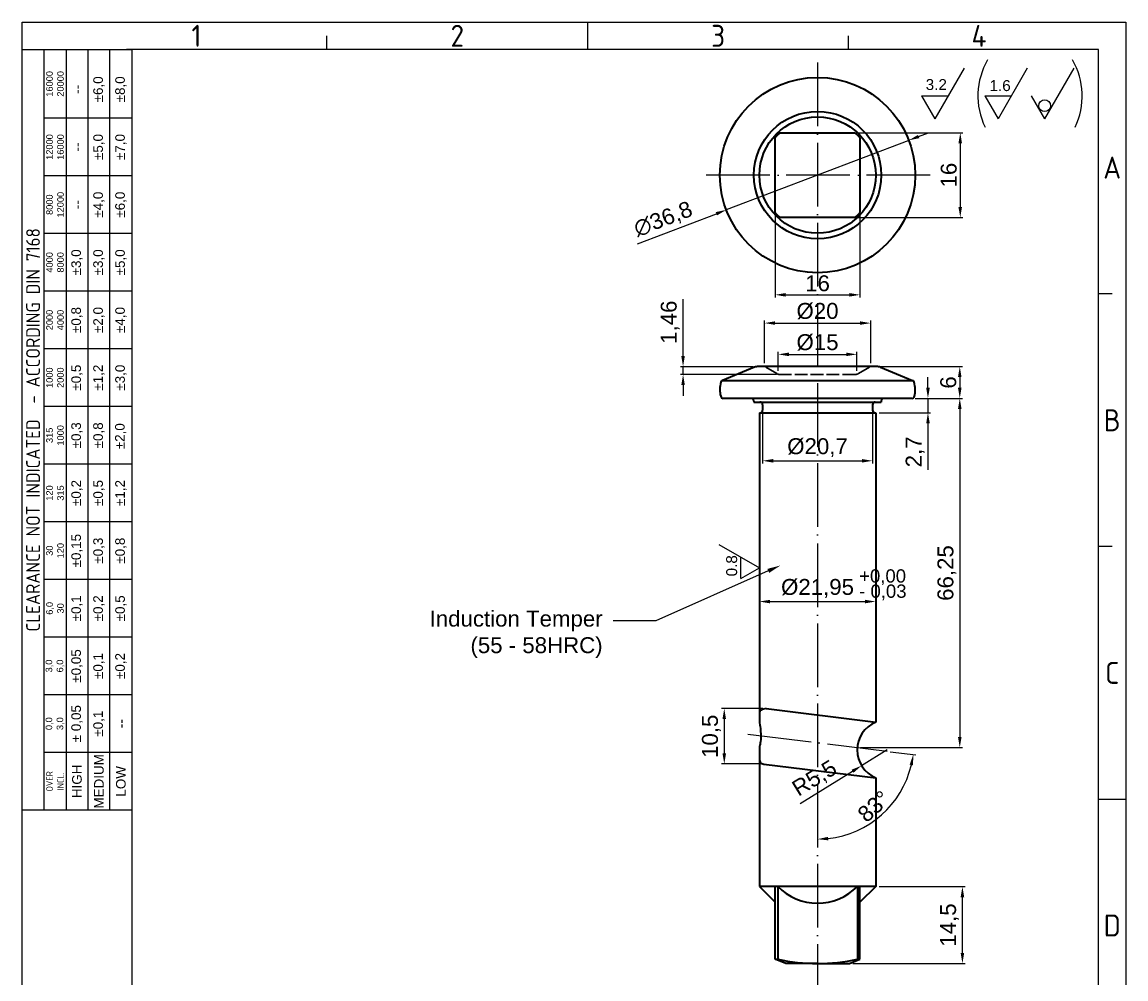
# Model space of a CAD drawing. Header units: millimetres. Extents: x 4980 to 5188, y 1170 to 1461.
# Drawn here: x 4980.2 to 5188.3, y 1280.7 to 1461 of the extents above; entities that cross this region are included whole.
import ezdxf
from ezdxf import colors
from ezdxf.entities.mleader import LeaderData, LeaderLine
from ezdxf.enums import TextEntityAlignment as Align
from ezdxf.math import Vec2, Vec3

# ---------------------------------------------------------------- set-up
doc = ezdxf.new("R2010")
doc.units = ezdxf.units.MM
doc.linetypes.add('ACAD_ISO02W100', pattern=[15, 12, -3])
doc.linetypes.add('ACAD_ISO04W100', pattern=[30, 24, -3, 0, -3])
for name, color, linetype, lineweight in [('AM_0', 7, 'Continuous', 40), ('AM_4', 1, 'ACAD_ISO04W100', 25), ('AM_5', 1, 'Continuous', 25), ('AM_8', 40, 'ACAD_ISO02W100', 35)]:
    doc.layers.add(name, color=color, linetype=linetype, lineweight=lineweight)
doc.styles.add('ACISOTS', font='isocp.shx', dxfattribs={"height": 1})
doc.styles.get("Standard").update_dxf_attribs({"font": 'arial.ttf'})
doc.dimstyles.new('ISO-25', dxfattribs={"dimtxt": 3, "dimasz": 2, "dimexe": 0.5, "dimexo": 0.625, "dimtad": 1, "dimtxsty": 'Standard', "dimcen": 2, "dimadec": 0, "dimazin": 0, "dimtfac": 1, "dimtmove": 0, "dimatfit": 3, "dimfxl": 1, "dimarcsym": 0})

# ---------------------------------------------------------------- blocks, each defined once
blk = doc.blocks.new('*D14')
at = {"layer": 'AM_5', "color": 0, "lineweight": -2, "ltscale": 0.25, "transparency": 16777216}
for p, q in [((5137.81, 1440.14), (5157.55, 1440.14)), ((5157.05, 1438.14), (5157.05, 1426.14)), ((5137.81, 1424.14), (5157.55, 1424.14))]:
    blk.add_line(p, q, dxfattribs=at)
at = {"layer": 'AM_5', "color": 0, "ltscale": 0.25, "transparency": 16777216}
for points in [[(5156.71, 1438.14), (5157.38, 1438.14), (5157.05, 1440.14)], [(5156.71, 1426.14), (5157.38, 1426.14), (5157.05, 1424.14)]]:
    blk.add_solid(points, dxfattribs=at)
at = {"layer": 'Defpoints', "color": 0, "ltscale": 0.25, "transparency": 16777216}
for p in [(5137.18, 1440.14), (5137.18, 1424.14), (5157.05, 1424.14)]:
    blk.add_point(p, dxfattribs=at)
at = {"layer": 'AM_5', "color": 0, "ltscale": 0.25, "transparency": 16777216, "insert": (5154.89, 1432.14), "char_height": 3, "attachment_point": 5, "rotation": 90}
blk.add_mtext('16', dxfattribs=at)
blk = doc.blocks.new('*D15')
at = {"layer": 'AM_5', "color": 0, "lineweight": -2, "ltscale": 0.25, "transparency": 16777216}
for p, q in [((5122.15, 1424.49), (5122.15, 1409.09)), ((5138.15, 1424.49), (5138.15, 1409.09)), ((5124.15, 1409.59), (5136.15, 1409.59))]:
    blk.add_line(p, q, dxfattribs=at)
at = {"layer": 'AM_5', "color": 0, "ltscale": 0.25, "transparency": 16777216}
for points in [[(5124.15, 1409.92), (5124.15, 1409.25), (5122.15, 1409.59)], [(5136.15, 1409.92), (5136.15, 1409.25), (5138.15, 1409.59)]]:
    blk.add_solid(points, dxfattribs=at)
at = {"layer": 'Defpoints', "color": 0, "ltscale": 0.25, "transparency": 16777216}
for p in [(5122.15, 1425.11), (5138.15, 1425.11), (5138.15, 1409.59)]:
    blk.add_point(p, dxfattribs=at)
at = {"layer": 'AM_5', "color": 0, "ltscale": 0.25, "transparency": 16777216, "insert": (5130.15, 1411.74), "char_height": 3, "attachment_point": 5}
blk.add_mtext('16', dxfattribs=at)
blk = doc.blocks.new('*D17')
at = {"layer": 'AM_5', "color": 0, "lineweight": -2, "ltscale": 0.25, "transparency": 16777216}
for p, q in [((5149.21, 1439.42), (5151.08, 1440.13)), ((5147.34, 1438.7), (5112.96, 1425.59)), ((5096.23, 1419.2), (5111.09, 1424.87))]:
    blk.add_line(p, q, dxfattribs=at)
at = {"layer": 'AM_5', "color": 0, "ltscale": 0.25, "transparency": 16777216}
for points in [[(5149.09, 1439.73), (5149.33, 1439.11), (5147.34, 1438.7)], [(5110.97, 1425.18), (5111.21, 1424.56), (5112.96, 1425.59)]]:
    blk.add_solid(points, dxfattribs=at)
at = {"layer": 'Defpoints', "color": 0, "ltscale": 0.25, "transparency": 16777216}
for p in [(5147.34, 1438.7), (5112.96, 1425.59)]:
    blk.add_point(p, dxfattribs=at)
at = {"layer": 'AM_5', "color": 0, "ltscale": 0.25, "transparency": 16777216, "insert": (5101.1, 1423.71), "char_height": 3, "attachment_point": 5, "rotation": 20.8832}
blk.add_mtext('∅36,8', dxfattribs=at)
blk = doc.blocks.new('*D18')
at = {"layer": 'AM_5', "color": 0, "lineweight": -2, "ltscale": 0.25, "transparency": 16777216}
for p, q in [((5119.8, 1387.75), (5119.8, 1377.81)), ((5140.5, 1387.75), (5140.5, 1377.81)), ((5121.8, 1378.31), (5138.5, 1378.31))]:
    blk.add_line(p, q, dxfattribs=at)
at = {"layer": 'AM_5', "color": 0, "ltscale": 0.25, "transparency": 16777216}
for points in [[(5121.8, 1378.64), (5121.8, 1377.97), (5119.8, 1378.31)], [(5138.5, 1378.64), (5138.5, 1377.97), (5140.5, 1378.31)]]:
    blk.add_solid(points, dxfattribs=at)
at = {"layer": 'Defpoints', "color": 0, "ltscale": 0.25, "transparency": 16777216}
for p in [(5119.8, 1388.37), (5140.5, 1388.37), (5140.5, 1378.31)]:
    blk.add_point(p, dxfattribs=at)
at = {"layer": 'AM_5', "color": 0, "ltscale": 0.25, "transparency": 16777216, "insert": (5130.15, 1380.78), "char_height": 3, "attachment_point": 5}
blk.add_mtext('%%C20,7', dxfattribs=at)
blk = doc.blocks.new('*D19')
at = {"layer": 'AM_5', "color": 0, "lineweight": -2, "ltscale": 0.25, "transparency": 16777216}
for p, q in [((5141.89, 1396.07), (5157.46, 1396.07)), ((5156.96, 1394.07), (5156.96, 1392.07)), ((5148.55, 1390.07), (5157.46, 1390.07))]:
    blk.add_line(p, q, dxfattribs=at)
at = {"layer": 'AM_5', "color": 0, "ltscale": 0.25, "transparency": 16777216}
for points in [[(5156.62, 1394.07), (5157.29, 1394.07), (5156.96, 1396.07)], [(5156.62, 1392.07), (5157.29, 1392.07), (5156.96, 1390.07)]]:
    blk.add_solid(points, dxfattribs=at)
at = {"layer": 'Defpoints', "color": 0, "ltscale": 0.25, "transparency": 16777216}
for p in [(5141.26, 1396.07), (5147.92, 1390.07), (5156.96, 1390.07)]:
    blk.add_point(p, dxfattribs=at)
at = {"layer": 'AM_5', "color": 0, "ltscale": 0.25, "transparency": 16777216, "insert": (5154.8, 1393.07), "char_height": 3, "attachment_point": 5, "rotation": 90}
blk.add_mtext('6', dxfattribs=at)
blk = doc.blocks.new('*D20')
at = {"layer": 'AM_5', "color": 0, "lineweight": -2, "ltscale": 0.25, "transparency": 16777216}
for p, q in [((5156.33, 1390.07), (5156.46, 1390.07)), ((5156.96, 1388.07), (5156.96, 1326.25)), ((5138.25, 1324.25), (5157.46, 1324.25))]:
    blk.add_line(p, q, dxfattribs=at)
at = {"layer": 'AM_5', "color": 0, "ltscale": 0.25, "transparency": 16777216}
for points in [[(5156.62, 1388.07), (5157.29, 1388.07), (5156.96, 1390.07)], [(5156.62, 1326.25), (5157.29, 1326.25), (5156.96, 1324.25)]]:
    blk.add_solid(points, dxfattribs=at)
at = {"layer": 'Defpoints', "color": 0, "ltscale": 0.25, "transparency": 16777216}
for p in [(5156.96, 1390.07), (5137.63, 1324.25), (5156.96, 1324.25)]:
    blk.add_point(p, dxfattribs=at)
at = {"layer": 'AM_5', "color": 0, "ltscale": 0.25, "transparency": 16777216, "insert": (5154.53, 1357.16), "char_height": 3, "attachment_point": 5, "rotation": 90}
blk.add_mtext('66,25', dxfattribs=at)
blk = doc.blocks.new('*D21')
at = {"layer": 'AM_5', "color": 0, "lineweight": -2, "ltscale": 0.25, "transparency": 16777216}
for p, q in [((5150.96, 1392.07), (5150.96, 1394.07)), ((5148.55, 1390.07), (5151.46, 1390.07)), ((5150.96, 1390.07), (5150.96, 1387.37)), ((5141.74, 1387.37), (5151.46, 1387.37)), ((5150.96, 1385.37), (5150.96, 1376.61))]:
    blk.add_line(p, q, dxfattribs=at)
at = {"layer": 'AM_5', "color": 0, "ltscale": 0.25, "transparency": 16777216}
for points in [[(5150.63, 1392.07), (5151.3, 1392.07), (5150.96, 1390.07)], [(5150.63, 1385.37), (5151.3, 1385.37), (5150.96, 1387.37)]]:
    blk.add_solid(points, dxfattribs=at)
at = {"layer": 'Defpoints', "color": 0, "ltscale": 0.25, "transparency": 16777216}
for p in [(5147.92, 1390.07), (5141.11, 1387.37), (5150.96, 1387.37)]:
    blk.add_point(p, dxfattribs=at)
at = {"layer": 'AM_5', "color": 0, "ltscale": 0.25, "transparency": 16777216, "insert": (5148.54, 1379.99), "char_height": 3, "attachment_point": 5, "rotation": 90}
blk.add_mtext('2,7', dxfattribs=at)
blk = doc.blocks.new('*D22')
at = {"layer": 'AM_5', "color": 0, "lineweight": -2, "ltscale": 0.25, "transparency": 16777216}
for p, q in [((5119.84, 1331.62), (5112.07, 1331.62)), ((5112.57, 1329.62), (5112.57, 1323.17)), ((5119.43, 1321.17), (5112.07, 1321.17))]:
    blk.add_line(p, q, dxfattribs=at)
at = {"layer": 'AM_5', "color": 0, "ltscale": 0.25, "transparency": 16777216}
for points in [[(5112.24, 1329.62), (5112.91, 1329.62), (5112.57, 1331.62)], [(5112.24, 1323.17), (5112.91, 1323.17), (5112.57, 1321.17)]]:
    blk.add_solid(points, dxfattribs=at)
at = {"layer": 'Defpoints', "color": 0, "ltscale": 0.25, "transparency": 16777216}
for p in [(5120.46, 1331.62), (5112.57, 1321.17), (5120.06, 1321.17)]:
    blk.add_point(p, dxfattribs=at)
at = {"layer": 'AM_5', "color": 0, "ltscale": 0.25, "transparency": 16777216, "insert": (5110.15, 1326.39), "char_height": 3, "attachment_point": 5, "rotation": 90}
blk.add_mtext('10,5', dxfattribs=at)
blk = doc.blocks.new('*D23')
at = {"layer": 'AM_5', "color": 0, "lineweight": -2, "ltscale": 0.25, "transparency": 16777216}
for p, q in [((5143.3, 1323.82), (5138.45, 1320.85)), ((5126.85, 1313.75), (5136.74, 1319.81))]:
    blk.add_line(p, q, dxfattribs=at)
at = {"layer": 'AM_5', "color": 0, "ltscale": 0.25, "transparency": 16777216}
blk.add_solid([(5136.57, 1320.09), (5136.92, 1319.52), (5138.45, 1320.85)], dxfattribs=at)
at = {"layer": 'Defpoints', "color": 0, "ltscale": 0.25, "transparency": 16777216}
for p in [(5143.3, 1323.82), (5138.45, 1320.85)]:
    blk.add_point(p, dxfattribs=at)
at = {"layer": 'AM_5', "color": 0, "ltscale": 0.25, "transparency": 16777216, "insert": (5129.68, 1318.32), "char_height": 3, "attachment_point": 5, "rotation": 31.4851}
blk.add_mtext('R5,5', dxfattribs=at)
blk = doc.blocks.new('*D24')
at = {"layer": 'AM_5', "color": 0, "lineweight": -2, "ltscale": 0.25, "transparency": 16777216}
for p, q in [((5141.74, 1298.07), (5157.96, 1298.07)), ((5157.46, 1285.57), (5157.46, 1296.07)), ((5136.78, 1283.57), (5157.96, 1283.57))]:
    blk.add_line(p, q, dxfattribs=at)
at = {"layer": 'AM_5', "color": 0, "ltscale": 0.25, "transparency": 16777216}
for points in [[(5157.12, 1296.07), (5157.79, 1296.07), (5157.46, 1298.07)], [(5157.12, 1285.57), (5157.79, 1285.57), (5157.46, 1283.57)]]:
    blk.add_solid(points, dxfattribs=at)
at = {"layer": 'Defpoints', "color": 0, "ltscale": 0.25, "transparency": 16777216}
for p in [(5141.11, 1298.07), (5157.46, 1298.07), (5136.15, 1283.57)]:
    blk.add_point(p, dxfattribs=at)
at = {"layer": 'AM_5', "color": 0, "ltscale": 0.25, "transparency": 16777216, "insert": (5155.03, 1290.82), "char_height": 3, "attachment_point": 5, "rotation": 90}
blk.add_mtext('14,5', dxfattribs=at)
blk = doc.blocks.new('*D25')
at = {"layer": 'AM_5', "color": 0, "lineweight": -2, "ltscale": 0.25, "transparency": 16777216}
blk.add_line((5143.87, 1323.48), (5148.68, 1322.89), dxfattribs=at)
blk.add_arc((5130.15, 1325.17), 18.17, 276.3094, 346.6685, dxfattribs=at)
at = {"layer": 'AM_5', "color": 0, "ltscale": 0.25, "transparency": 16777216}
for points in [[(5147.51, 1321.04), (5148.16, 1320.92), (5148.19, 1322.95)], [(5132.17, 1306.78), (5132.13, 1307.44), (5130.15, 1307)]]:
    blk.add_solid(points, dxfattribs=at)
at = {"layer": 'Defpoints', "color": 0, "ltscale": 0.25, "transparency": 16777216}
for p in [(5130.15, 1453.34), (5117.05, 1326.79), (5143.25, 1323.56), (5138.59, 1309.08), (5130.15, 1236.91)]:
    blk.add_point(p, dxfattribs=at)
at = {"layer": 'AM_5', "color": 0, "ltscale": 0.25, "transparency": 16777216, "insert": (5140.76, 1313.18), "char_height": 3, "attachment_point": 5, "rotation": 41.489}
blk.add_mtext('83°', dxfattribs=at)
blk = doc.blocks.new('*D26')
at = {"layer": 'AM_5', "color": 0, "lineweight": -2, "ltscale": 0.25, "transparency": 16777216}
for p, q in [((5119.19, 1352.4), (5119.19, 1352.28)), ((5141.11, 1352.4), (5141.11, 1352.28)), ((5121.19, 1351.78), (5139.11, 1351.78))]:
    blk.add_line(p, q, dxfattribs=at)
at = {"layer": 'AM_5', "color": 0, "ltscale": 0.25, "transparency": 16777216}
for points in [[(5121.19, 1352.11), (5121.19, 1351.45), (5119.19, 1351.78)], [(5139.11, 1352.11), (5139.11, 1351.45), (5141.11, 1351.78)]]:
    blk.add_solid(points, dxfattribs=at)
at = {"layer": 'Defpoints', "color": 0, "ltscale": 0.25, "transparency": 16777216}
for p in [(5119.19, 1351.78), (5141.11, 1351.78), (5141.11, 1351.78)]:
    blk.add_point(p, dxfattribs=at)
at = {"layer": 'AM_5', "color": 0, "ltscale": 0.25, "transparency": 16777216, "insert": (5130.15, 1354.26), "char_height": 3, "attachment_point": 5}
blk.add_mtext('%%C21,95', dxfattribs=at)
blk = doc.blocks.new('*D27')
at = {"layer": 'AM_5', "color": 0, "lineweight": -2, "ltscale": 0.25, "transparency": 16777216}
for p, q in [((5104.81, 1398.04), (5104.81, 1408.79)), ((5118.03, 1396.04), (5104.31, 1396.04)), ((5104.81, 1394.57), (5104.81, 1396.04)), ((5122.43, 1394.57), (5104.31, 1394.57)), ((5104.81, 1392.57), (5104.81, 1390.57))]:
    blk.add_line(p, q, dxfattribs=at)
at = {"layer": 'AM_5', "color": 0, "ltscale": 0.25, "transparency": 16777216}
for points in [[(5104.48, 1398.04), (5105.14, 1398.04), (5104.81, 1396.04)], [(5104.48, 1392.57), (5105.14, 1392.57), (5104.81, 1394.57)]]:
    blk.add_solid(points, dxfattribs=at)
at = {"layer": 'Defpoints', "color": 0, "ltscale": 0.25, "transparency": 16777216}
for p in [(5104.81, 1396.04), (5118.66, 1396.04), (5123.06, 1394.57)]:
    blk.add_point(p, dxfattribs=at)
at = {"layer": 'AM_5', "color": 0, "ltscale": 0.25, "transparency": 16777216, "insert": (5102.38, 1404.42), "char_height": 3, "attachment_point": 5, "rotation": 90}
blk.add_mtext('1,46', dxfattribs=at)
blk = doc.blocks.new('*D28')
at = {"layer": 'AM_5', "color": 0, "lineweight": -2, "ltscale": 0.25, "transparency": 16777216}
for p, q in [((5120.14, 1396.7), (5120.14, 1404.76)), ((5122.14, 1404.26), (5138.17, 1404.26)), ((5140.17, 1396.7), (5140.17, 1404.76))]:
    blk.add_line(p, q, dxfattribs=at)
at = {"layer": 'AM_5', "color": 0, "ltscale": 0.25, "transparency": 16777216}
for points in [[(5122.14, 1404.59), (5122.14, 1403.93), (5120.14, 1404.26)], [(5138.17, 1404.59), (5138.17, 1403.93), (5140.17, 1404.26)]]:
    blk.add_solid(points, dxfattribs=at)
at = {"layer": 'Defpoints', "color": 0, "ltscale": 0.25, "transparency": 16777216}
for p in [(5140.17, 1404.26), (5120.14, 1396.07), (5140.17, 1396.07)]:
    blk.add_point(p, dxfattribs=at)
at = {"layer": 'AM_5', "color": 0, "ltscale": 0.25, "transparency": 16777216, "insert": (5130.15, 1406.5), "char_height": 3, "attachment_point": 5}
blk.add_mtext('%%C20', dxfattribs=at)
blk = doc.blocks.new('*D29')
at = {"layer": 'AM_5', "color": 0, "lineweight": -2, "ltscale": 0.25, "transparency": 16777216}
for p, q in [((5122.75, 1395.24), (5122.75, 1398.87)), ((5124.75, 1398.37), (5135.56, 1398.37)), ((5137.56, 1395.24), (5137.56, 1398.87))]:
    blk.add_line(p, q, dxfattribs=at)
at = {"layer": 'AM_5', "color": 0, "ltscale": 0.25, "transparency": 16777216}
for points in [[(5124.75, 1398.7), (5124.75, 1398.03), (5122.75, 1398.37)], [(5135.56, 1398.7), (5135.56, 1398.03), (5137.56, 1398.37)]]:
    blk.add_solid(points, dxfattribs=at)
at = {"layer": 'Defpoints', "color": 0, "ltscale": 0.25, "transparency": 16777216}
for p in [(5137.56, 1398.37), (5122.75, 1394.61), (5137.56, 1394.61)]:
    blk.add_point(p, dxfattribs=at)
at = {"layer": 'AM_5', "color": 0, "ltscale": 0.25, "transparency": 16777216, "insert": (5130.15, 1400.61), "char_height": 3, "attachment_point": 5}
blk.add_mtext('%%c15', dxfattribs=at)

msp = doc.modelspace()

# ---------------------------------------------------------------- linework, layer by layer
at = {"color": 135, "lineweight": 25}
for p, q in [((4980.238, 1170.156), (4980.238, 1460.987)), ((4980.238, 1460.987), (5188.27, 1460.987)), ((5086.842, 1455.812), (5086.842, 1460.987)), ((5188.27, 1460.987), (5188.27, 1170.156)), ((5037.68, 1455.812), (5037.68, 1458.399)), ((5136.003, 1455.812), (5136.003, 1458.399)), ((4984.378, 1312.466), (4984.378, 1455.812)), ((4988.518, 1455.812), (4988.518, 1312.466)), ((4992.658, 1455.812), (4992.658, 1312.466)), ((4996.798, 1312.466), (4996.798, 1455.812)), ((5000.938, 1442.875), (4984.378, 1442.875)), ((5000.938, 1432.007), (4984.378, 1432.007)), ((5000.938, 1421.14), (4984.378, 1421.14)), ((5000.938, 1410.272), (4984.378, 1410.272)), ((5185.683, 1409.755), (5183.095, 1409.755)), ((5000.938, 1399.405), (4984.378, 1399.405)), ((5000.938, 1388.538), (4984.378, 1388.538)), ((5000.938, 1377.67), (4984.378, 1377.67)), ((5000.938, 1366.803), (4984.378, 1366.803)), ((5185.683, 1362.146), (5183.095, 1362.146)), ((5000.938, 1355.936), (4984.378, 1355.936)), ((5000.938, 1345.068), (4984.378, 1345.068)), ((5000.938, 1334.201), (4984.378, 1334.201)), ((5000.938, 1323.334), (4984.378, 1323.334)), ((5183.095, 1314.536), (5188.27, 1314.536))]:
    msp.add_line(p, q, dxfattribs=at)
for p, q in [((5183.095, 1455.812), (4999.903, 1455.812)), ((5000.938, 1455.812), (5000.938, 1175.331)), ((5183.095, 1175.331), (5183.095, 1455.812))]:
    msp.add_line(p, q)
msp.add_lwpolyline([(5000.938, 1455.812), (5000.938, 1312.466), (4980.238, 1312.466), (4980.238, 1455.812)], close=True, dxfattribs=at)
at = {"layer": 'AM_0'}
for p, q in [((5123.123, 1440.145), (5137.183, 1440.145)), ((5122.153, 1425.114), (5122.153, 1439.175)), ((5138.153, 1439.175), (5138.153, 1425.114)), ((5137.183, 1424.145), (5123.123, 1424.145)), ((5118.291, 1395.926), (5112.228, 1393.465)), ((5141.262, 1396.073), (5119.043, 1396.073)), ((5142.014, 1395.926), (5148.077, 1393.465)), ((5148.223, 1393.373), (5112.082, 1393.373)), ((5147.921, 1390.073), (5112.385, 1390.073)), ((5118.153, 1389.573), (5118.153, 1389.373)), ((5118.153, 1389.373), (5142.153, 1389.373)), ((5119.803, 1388.873), (5119.803, 1387.873)), ((5140.503, 1388.873), (5140.503, 1387.873)), ((5142.153, 1389.573), (5142.153, 1389.373)), ((5119.193, 1387.373), (5141.113, 1387.373)), ((5119.193, 1387.373), (5119.193, 1328.927)), ((5141.113, 1387.373), (5141.113, 1329.073)), ((5120.462, 1331.617), (5141.113, 1329.073)), ((5119.193, 1324.297), (5119.193, 1298.073)), ((5120.056, 1321.167), (5141.113, 1318.573)), ((5141.113, 1318.573), (5141.113, 1298.073)), ((5119.193, 1298.073), (5122.153, 1295.113)), ((5141.113, 1298.073), (5119.193, 1298.073)), ((5122.153, 1284.373), (5122.153, 1298.073)), ((5122.653, 1298.073), (5122.653, 1284.373)), ((5137.653, 1298.073), (5137.653, 1284.373)), ((5141.113, 1298.073), (5138.153, 1295.113)), ((5138.153, 1284.373), (5138.153, 1298.073)), ((5124.153, 1283.573), (5122.153, 1284.373)), ((5122.153, 1284.373), (5122.653, 1284.373)), ((5130.153, 1283.573), (5124.153, 1283.573)), ((5130.153, 1283.573), (5136.153, 1283.573)), ((5136.153, 1283.573), (5138.153, 1284.373)), ((5138.153, 1284.373), (5137.653, 1284.373))]:
    msp.add_line(p, q, dxfattribs=at)
for radius in [18.4, 12, 10.96]:
    msp.add_circle((5130.153, 1432.145), radius, dxfattribs=at)
for centre, radius, start, end in [((5130.153, 1432.145), 10.65, 131.30785, 138.69215), ((5130.153, 1432.145), 10.65, 41.30785, 48.69215), ((5130.153, 1432.145), 10.65, 221.30785, 228.69215), ((5130.153, 1432.145), 10.65, 311.30785, 318.69215), ((5119.043, 1394.073), 2, 90, 112.09789), ((5141.262, 1394.073), 2, 67.90211, 90), ((5117.323, 1391.723), 5.57, 165.39553, 193.11019), ((5112.416, 1393.002), 0.5, 112.09789, 165.39553), ((5147.889, 1393.002), 0.5, 14.60447, 67.90211), ((5142.983, 1391.723), 5.57, 346.88981, 14.60447), ((5112.385, 1390.573), 0.5, 193.11019, 270), ((5117.653, 1389.573), 0.5, 0, 90), ((5142.653, 1389.573), 0.5, 90, 180), ((5147.921, 1390.573), 0.5, 270, 346.88981), ((5119.303, 1388.873), 0.5, 0, 90), ((5119.303, 1387.873), 0.5, 270, 0), ((5141.003, 1388.873), 0.5, 90, 180), ((5141.003, 1387.873), 0.5, 180, 270), ((5143.3, 1323.823), 5.687, 112.61986, 247.38014), ((5130.153, 1305.508), 10.56, 224.74856, 315.25144), ((5130.153, 1319.129), 35.556, 257.82294, 282.17706)]:
    msp.add_arc(centre, radius, start, end, dxfattribs=at)
at = {"layer": 'AM_0', "start_tangent": (-0.998373, -0.0570211)}
msp.add_spline([(5120.462, 1331.617), (5119.985, 1331.525), (5119.505, 1331.316), (5119.284, 1331.107), (5119.193, 1330.762)], degree=3, dxfattribs=at)
at = {"layer": 'AM_0'}
for points, start_tangent, end_tangent in [([(5119.193, 1328.927), (5119.407, 1327.511), (5119.455, 1326.491), (5119.358, 1325.086), (5119.193, 1324.297)], (0.2537186, -0.9672781), (-0.1250524, -0.9921501)), ([(5119.193, 1322.118), (5119.255, 1321.677), (5119.429, 1321.378), (5119.664, 1321.247), (5120.056, 1321.167)], (0.039349, -0.9992255), (0.9888719, -0.1487692))]:
    msp.add_spline(points, degree=3, dxfattribs=dict(at, start_tangent=start_tangent, end_tangent=end_tangent))
at = {"layer": 'AM_4', "ltscale": 0.5}
for p, q in [((5130.153, 1453.345), (5130.153, 1236.906)), ((5151.353, 1432.145), (5108.953, 1432.145)), ((5117.046, 1326.788), (5143.255, 1323.559))]:
    msp.add_line(p, q, dxfattribs=at)
at = {"layer": 'AM_5'}
for p, q in [((5157.764, 1452.298), (5152.261, 1442.766)), ((5169.682, 1452.298), (5164.179, 1442.766)), ((5178.445, 1452.298), (5172.942, 1442.766)), ((5149.76, 1447.099), (5154.763, 1447.099)), ((5149.76, 1447.099), (5152.261, 1442.766)), ((5161.677, 1447.099), (5166.68, 1447.099)), ((5161.677, 1447.099), (5164.179, 1442.766)), ((5170.44, 1447.099), (5172.942, 1442.766)), ((5111.567, 1362.553), (5119.193, 1358.15)), ((5115.727, 1356.149), (5115.727, 1360.151)), ((5115.727, 1356.149), (5119.193, 1358.15))]:
    msp.add_line(p, q, dxfattribs=at)
msp.add_circle((5172.951, 1445.221), 1.109, dxfattribs=at)
for centre, start, end in [((5173.847, 1447.089), 149.81687, 205.95777), ((5166.564, 1447.089), 334.04223, 30.18313)]:
    msp.add_arc(centre, 13.471, start, end, dxfattribs=at)
at = {"layer": 'AM_8', "color": 5, "ltscale": 0.2}
for p, q in [((5122.458, 1394.734), (5120.139, 1396.073)), ((5137.847, 1394.734), (5140.167, 1396.073)), ((5137.247, 1394.573), (5123.058, 1394.573))]:
    msp.add_line(p, q, dxfattribs=at)
for centre, start, end in [((5123.058, 1395.773), 240, 270), ((5137.247, 1395.773), 270, 300)]:
    msp.add_arc(centre, 1.2, start, end, dxfattribs=at)

# ---------------------------------------------------------------- texts
at = {"color": 135, "lineweight": 25, "style": 'ACISOTS'}
for s, p in [('1', (5013.099, 1458.399)), ('2', (5062.261, 1458.399)), ('3', (5111.423, 1458.399)), ('4', (5160.584, 1458.399)), ('A', (5185.683, 1433.56)), ('B', (5185.683, 1385.95)), ('C', (5185.683, 1338.341)), ('D', (5185.683, 1290.732))]:
    msp.add_text(s, height=4.14, dxfattribs=at).set_placement(p, align=Align.MIDDLE)
at = {"color": 135, "lineweight": 25, "attachment_point": 5, "rotation": 90}
for s, insert, char_height, width in [('16000\\P20000', (4986.448, 1449.343), 1.242, 12.93732), ('±6,0', (4994.728, 1448.308), 1.8112, 10.86735), ('±8,0', (4998.868, 1448.308), 1.8112, 10.86735), ('--', (4990.588, 1448.308), 1.8112, 10.86735), ('12000\\P16000', (4986.448, 1437.441), 1.242, 10.86735), ('±5,0', (4994.728, 1437.441), 1.8112, 10.86735), ('±7,0', (4998.868, 1437.441), 1.8112, 10.86735), ('--', (4990.588, 1437.441), 1.8112, 10.86735), ('8000\\P12000', (4986.448, 1426.574), 1.242, 10.86735), ('--', (4990.588, 1426.574), 1.8112, 10.86735), ('±4,0', (4994.728, 1426.574), 1.8112, 10.86735), ('±6,0', (4998.868, 1426.574), 1.8112, 10.86735), ('{\\Fisocp.shx|c0;CLEARANCE NOT INDICATED  - ACCORDING DIN 7168}', (4982.308, 1384.139), 2.58746, 143.34551), ('4000\\P8000', (4986.448, 1415.706), 1.242, 10.86735), ('±3,0', (4990.588, 1415.706), 1.8112, 10.86735), ('±3,0', (4994.728, 1415.706), 1.8112, 10.86735), ('±5,0', (4998.868, 1415.706), 1.8112, 10.86735), ('2000\\P4000', (4986.448, 1404.839), 1.242, 10.86735), ('±0,8', (4990.588, 1404.839), 1.8112, 10.86735), ('±2,0', (4994.728, 1404.839), 1.8112, 10.86735), ('±4,0', (4998.868, 1404.839), 1.8112, 10.86735), ('±0,5', (4990.588, 1393.971), 1.8112, 10.86735), ('±1,2', (4994.728, 1393.971), 1.8112, 10.86735), ('±3,0', (4998.868, 1393.971), 1.8112, 10.86735), ('1000\\P2000', (4986.448, 1393.971), 1.242, 10.86735), ('315\\P1000', (4986.448, 1383.104), 1.242, 10.86735), ('±0,3', (4990.588, 1383.104), 1.8112, 10.86735), ('±0,8', (4994.728, 1383.104), 1.8112, 10.86735), ('±2,0', (4998.834, 1382.941), 1.8112, 10.86735), ('120\\P315', (4986.448, 1372.237), 1.242, 10.86735), ('±0,2', (4990.588, 1372.237), 1.8112, 10.86735), ('±0,5', (4994.728, 1372.237), 1.8112, 10.86735), ('±1,2', (4998.868, 1372.237), 1.8112, 10.86735), ('30\\P120', (4986.448, 1361.369), 1.242, 10.86735), ('±0,15', (4990.588, 1361.369), 1.8112, 10.86735), ('±0,3', (4994.728, 1361.369), 1.8112, 10.86735), ('±0,8', (4998.868, 1361.369), 1.8112, 10.86735), ('±0,1', (4990.588, 1350.502), 1.8112, 10.86735), ('±0,2', (4994.728, 1350.502), 1.8112, 10.86735), ('±0,5', (4998.868, 1350.502), 1.8112, 10.86735), ('6,0\\P30', (4986.448, 1350.502), 1.242, 10.86735), ('±0,05', (4990.588, 1339.635), 1.8112, 10.86735), ('±0,1', (4994.728, 1339.635), 1.8112, 10.86735), ('±0,2', (4998.868, 1339.635), 1.8112, 10.86735), ('3,0\\P6,0', (4986.448, 1339.635), 1.242, 10.86735), ('± 0,05', (4990.588, 1328.767), 1.8112, 10.86735), ('0,0\\P3,0', (4986.448, 1328.767), 1.242, 10.86735), ('\\pt4.79529;±0,1', (4994.728, 1328.767), 1.81122, 10.86735), ('--', (4998.868, 1328.767), 1.8112, 10.86735), ('MEDIUM', (4994.728, 1317.9), 1.8112, 10.86735), ('{\\Fisocp.shx|c0;OVER\\PINCL.}', (4986.448, 1317.9), 1.24198, 10.86735), ('HIGH', (4990.588, 1317.9), 1.8112, 10.86735), ('LOW', (4998.868, 1317.9), 1.8112, 10.86735)]:
    msp.add_mtext(s, dxfattribs=dict(at, insert=insert, char_height=char_height, width=width))
at = {"layer": 'AM_5', "char_height": 2.0588, "attachment_point": 1}
for s, insert in [('3.2', (5150.532, 1450.244)), ('1.6', (5162.558, 1450.045))]:
    msp.add_mtext_dynamic_manual_height_columns(s, width=18.23779, gutter_width=12.5, heights=[0], dxfattribs=dict(at, insert=insert))
at = {"layer": 'AM_5', "insert": (5112.938, 1356.529), "char_height": 2.0588, "attachment_point": 1, "rotation": 90}
msp.add_mtext_dynamic_manual_height_columns('0.8', width=18.23779, gutter_width=12.5, heights=[0], dxfattribs=at)
at = {"layer": 'AM_5', "ltscale": 0.25, "char_height": 2.5, "attachment_point": 1}
for s, insert in [('+0,00', (5137.994, 1357.861)), ('- 0,03', (5137.994, 1354.989))]:
    msp.add_mtext_dynamic_manual_height_columns(s, width=10.29755, gutter_width=12.5, heights=[0], dxfattribs=dict(at, insert=insert))

# ---------------------------------------------------------------- dimensions: what is measured, and where the dimension line sits
at = {"layer": 'AM_5', "ltscale": 0.25}
dim = msp.add_angular_dim_2l(base=(5138.588, 1309.079), line1=((5130.153, 1453.345), (5130.153, 1236.906)), line2=((5117.046, 1326.788), (5143.255, 1323.559)), dimstyle='ISO-25', dxfattribs=at)
dim.commit()
dim.dimension.update_dxf_attribs({"geometry": '*D25', "text_midpoint": (5140.761, 1313.178)})
dim = msp.add_diameter_dim_2p(p1=(5147.344, 1438.704), p2=(5112.961, 1425.586), dimstyle='ISO-25', dxfattribs=at)
dim.commit()
dim.dimension.update_dxf_attribs({"geometry": '*D17', "text_midpoint": (5101.986, 1421.398), "dimtype": 163})
for base, p1, p2, picture, middle in [((5157.047, 1424.145), (5137.183, 1440.145), (5137.183, 1424.145), '*D14', (5154.89, 1432.145)), ((5104.81, 1396.036), (5123.058, 1394.573), (5118.66, 1396.036), '*D27', (5102.382, 1404.415)), ((5156.958, 1390.073), (5141.262, 1396.073), (5147.921, 1390.073), '*D19', (5154.801, 1393.073)), ((5150.963, 1387.373), (5147.921, 1390.073), (5141.113, 1387.373), '*D21', (5148.535, 1379.992)), ((5157.458, 1298.073), (5136.153, 1283.573), (5141.113, 1298.073), '*D24', (5155.03, 1290.823))]:
    dim = msp.add_linear_dim(base=base, p1=p1, p2=p2, angle=90, dimstyle='ISO-25', dxfattribs=at)
    dim.commit()
    dim.dimension.update_dxf_attribs({"geometry": picture, "text_midpoint": middle})
dim = msp.add_linear_dim(base=(5138.153, 1409.587), p1=(5122.153, 1425.114), p2=(5138.153, 1425.114), dimstyle='ISO-25', dxfattribs=at)
dim.commit()
dim.dimension.update_dxf_attribs({"geometry": '*D15', "text_midpoint": (5130.153, 1411.743)})
for base, p1, p2, text, picture, middle in [((5140.167, 1404.262), (5120.139, 1396.073), (5140.167, 1396.073), '%%C20', '*D28', (5130.153, 1406.502)), ((5137.558, 1398.368), (5122.748, 1394.614), (5137.558, 1394.614), '%%c15', '*D29', (5130.153, 1400.608)), ((5140.503, 1378.306), (5119.803, 1388.373), (5140.503, 1388.373), '%%C20,7', '*D18', (5130.153, 1380.783)), ((5141.113, 1351.779), (5119.193, 1351.779), (5141.113, 1351.779), '%%C21,95', '*D26', (5130.153, 1354.255))]:
    dim = msp.add_linear_dim(base=base, p1=p1, p2=p2, text=text, dimstyle='ISO-25', dxfattribs=at)
    dim.commit()
    dim.dimension.update_dxf_attribs({"geometry": picture, "text_midpoint": middle})
for base, p1, p2, text, picture, middle in [((5156.958, 1324.252), (5156.958, 1390.073), (5137.629, 1324.252), '66,25', '*D20', (5154.53, 1357.163)), ((5112.573, 1321.167), (5120.462, 1331.617), (5120.056, 1321.167), '10,5', '*D22', (5110.145, 1326.392))]:
    dim = msp.add_linear_dim(base=base, p1=p1, p2=p2, angle=90, text=text, dimstyle='ISO-25', dxfattribs=at)
    dim.commit()
    dim.dimension.update_dxf_attribs({"geometry": picture, "text_midpoint": middle})
dim = msp.add_radius_dim(center=(5143.3, 1323.823), mpoint=(5138.45, 1320.853), text='R5,5', dimstyle='ISO-25', dxfattribs=at)
dim.commit()
dim.dimension.update_dxf_attribs({"geometry": '*D23', "text_midpoint": (5129.678, 1318.32)})

# ---------------------------------------------------------------- leaders
ml = msp.add_multileader_mtext('Standard', dxfattribs=at)
ml.set_content('{\\C256;Induction Temper\\P(55 - 58HRC)}', color=256)
ml.set_leader_properties()
ml.build(insert=Vec2(0, 0))
ml.multileader.update_dxf_attribs({"arrow_head_size": 2.5})
ctx = ml.context
ctx.base_point, ctx.char_height, ctx.arrow_head_size, ctx.plane_origin = Vec3(5055.373, 1348.12), 3, 2.5, Vec3(5123.15, 1358.578)
ctx.text_align_type = 2
notes = []
notes.append((ctx, [(0, (1, 1, 0), (5099.652, 1348.12), (-1, 0), 8, [(0, [(5123.15, 1358.578)], 0, [])])]))
ctx.mtext.insert, ctx.mtext.alignment, ctx.mtext.flow_direction = Vec3(5089.652, 1350.061), 3, 5
for ctx, leaders in notes:
    for number, flags, end, landing, length, lines in leaders:
        leader = LeaderData()
        leader.index, (leader.has_last_leader_line, leader.has_dogleg_vector, leader.attachment_direction) = number, flags
        leader.last_leader_point, leader.dogleg_vector, leader.dogleg_length = Vec3(end), Vec3(landing), length
        for number, points, colour, breaks in lines:
            line = LeaderLine()
            line.index, line.vertices, line.color, line.breaks = number, Vec3.list(points), colors.encode_raw_color(colour), breaks
            leader.lines.append(line)
        ctx.leaders.append(leader)

doc.saveas('drawing.dxf')
